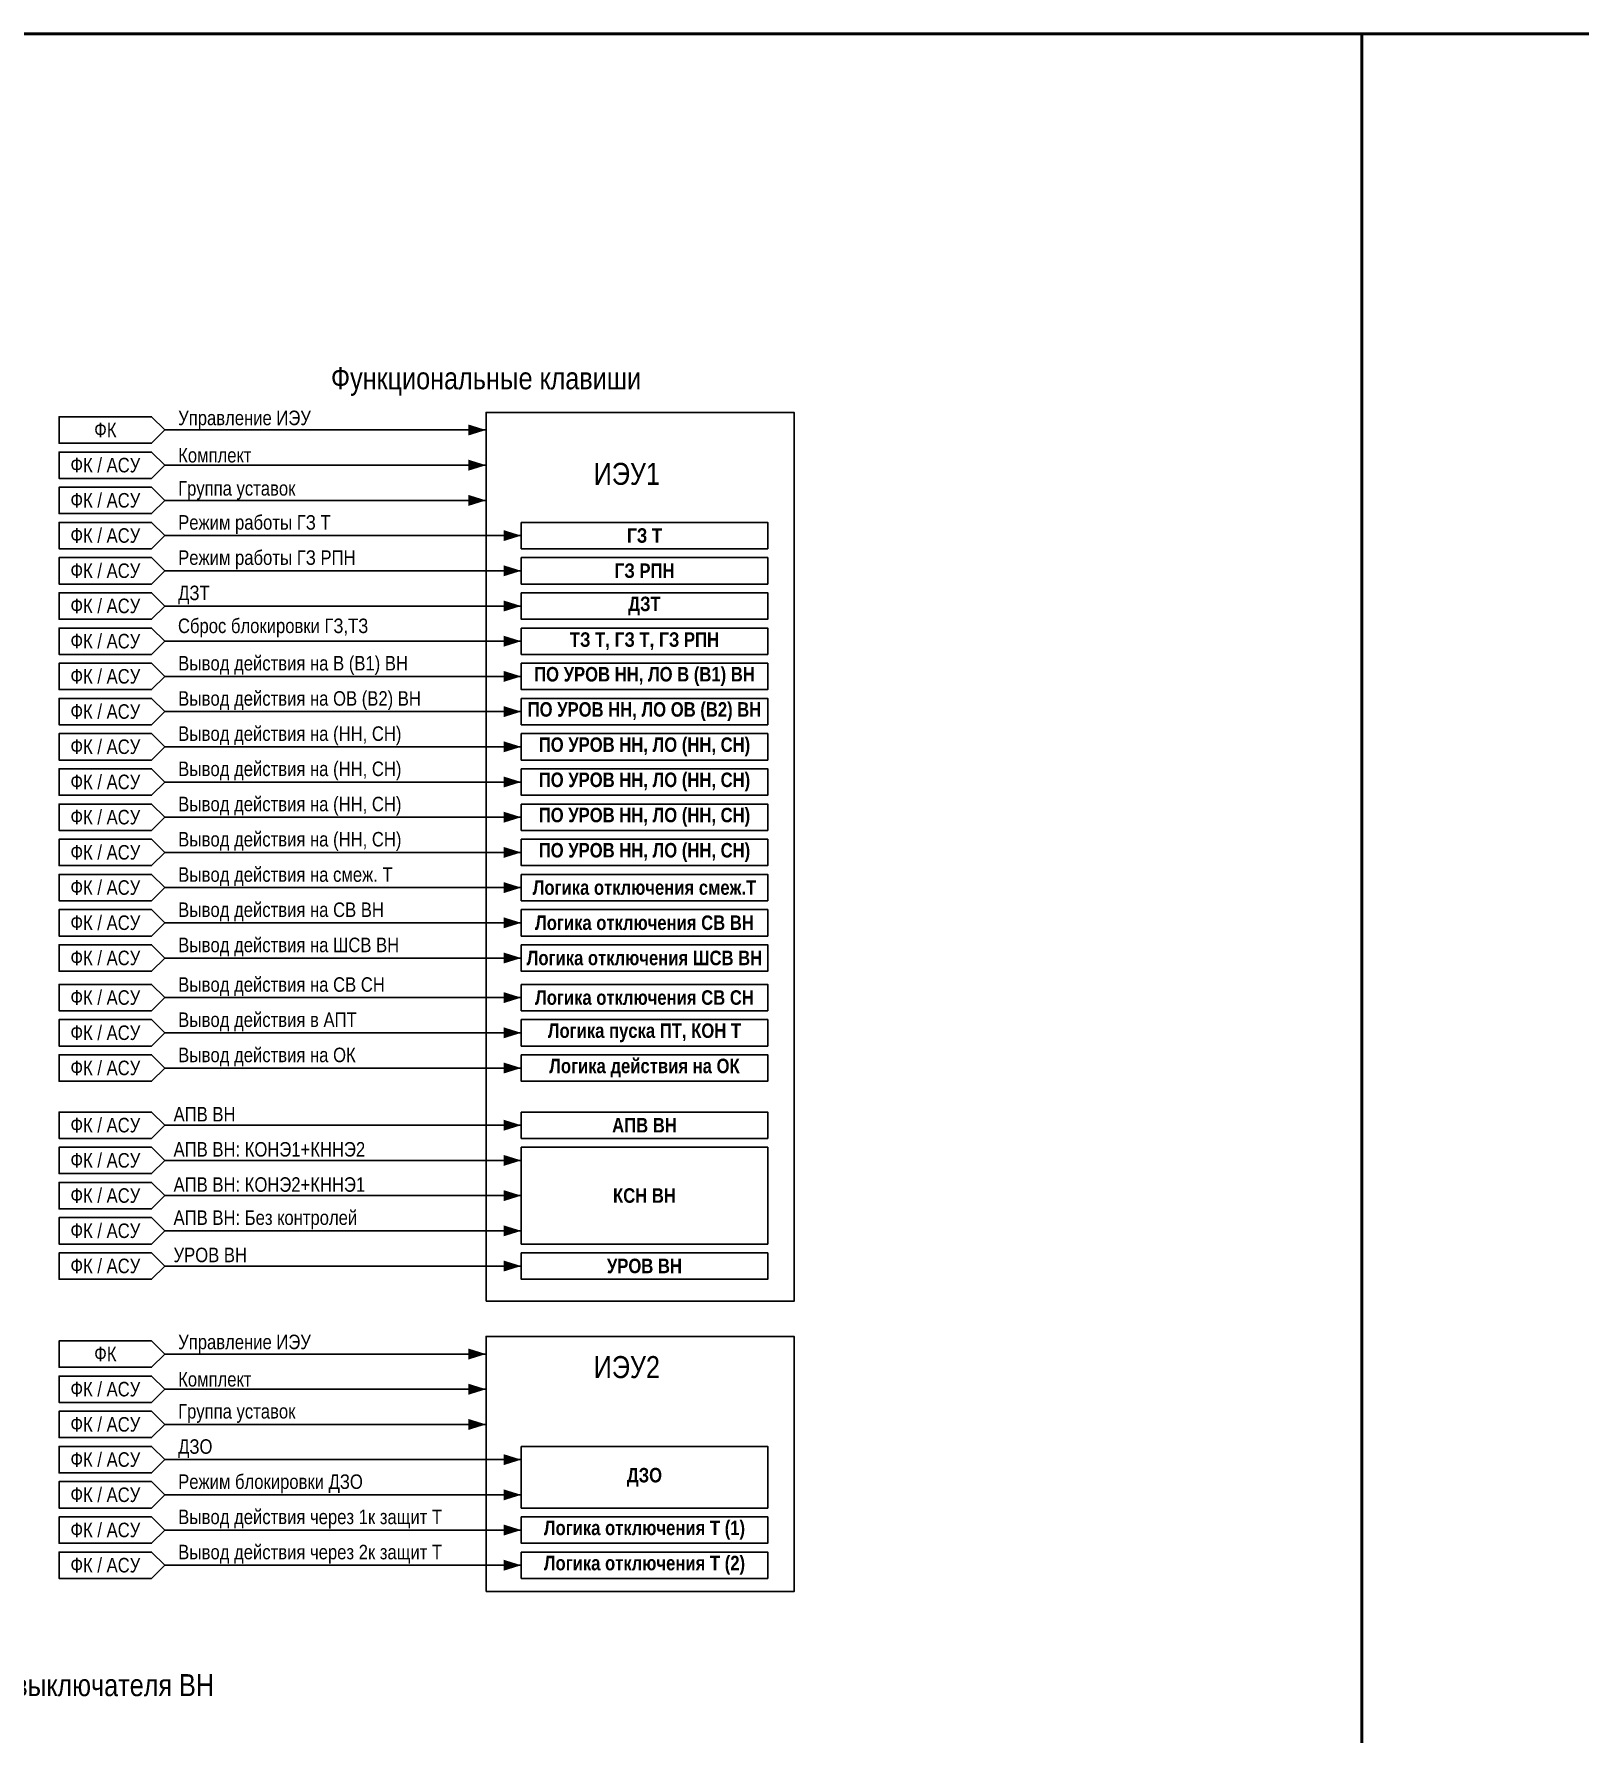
# Model space of a CAD drawing. Header units: millimetres. Extents: x 25558 to 49929, y 1902 to 19390.
# Drawn here: x 34052.3 to 34403.4, y 17598.9 to 17985 of the extents above; entities that cross this region are included whole.
import ezdxf

# ---------------------------------------------------------------- set-up
doc = ezdxf.new("R2010")
doc.units = ezdxf.units.MM
for name, color, linetype, lineweight in [('Основная', 7, 'Continuous', 30), ('Тонкая', 7, 'Continuous', 5), ('Цепь - ФК и АСУ', 132, 'Continuous', 30)]:
    doc.layers.add(name, color=color, linetype=linetype, lineweight=lineweight)
doc.styles.add('Narrow', font='ARIALN.TTF')

msp = doc.modelspace()

# ---------------------------------------------------------------- linework, layer by layer
at = {"layer": 'Основная', "ltscale": 0.3}
for points in [[(34155, 17697), (34225, 17697), (34225, 17899), (34155, 17899)], [(34155, 17631), (34225, 17631), (34225, 17689), (34155, 17689)]]:
    msp.add_lwpolyline(points, close=True, dxfattribs=at)
at = {"layer": 'Основная'}
for points in [[(34163, 17874), (34219, 17874), (34219, 17868), (34163, 17868)], [(34163, 17866), (34219, 17866), (34219, 17860), (34163, 17860)], [(34163, 17858), (34219, 17858), (34219, 17852), (34163, 17852)], [(34163, 17850), (34219, 17850), (34219, 17844), (34163, 17844)], [(34163, 17842), (34219, 17842), (34219, 17836), (34163, 17836)], [(34163, 17834), (34219, 17834), (34219, 17828), (34163, 17828)], [(34163, 17826), (34219, 17826), (34219, 17820), (34163, 17820)], [(34163, 17818), (34219, 17818), (34219, 17812), (34163, 17812)], [(34163, 17810), (34219, 17810), (34219, 17804), (34163, 17804)], [(34163, 17802), (34219, 17802), (34219, 17796), (34163, 17796)], [(34163, 17794), (34219, 17794), (34219, 17788), (34163, 17788)], [(34163, 17786), (34219, 17786), (34219, 17780), (34163, 17780)], [(34163, 17778), (34219, 17778), (34219, 17772), (34163, 17772)], [(34163, 17769), (34219, 17769), (34219, 17763), (34163, 17763)], [(34163, 17761), (34219, 17761), (34219, 17755), (34163, 17755)], [(34163, 17753), (34219, 17753), (34219, 17747), (34163, 17747)], [(34163, 17740), (34219, 17740), (34219, 17734), (34163, 17734)], [(34163, 17732), (34219, 17732), (34219, 17710), (34163, 17710)], [(34163, 17708), (34219, 17708), (34219, 17702), (34163, 17702)], [(34163, 17664), (34219, 17664), (34219, 17650), (34163, 17650)], [(34163, 17648), (34219, 17648), (34219, 17642), (34163, 17642)], [(34163, 17640), (34219, 17640), (34219, 17634), (34163, 17634)]]:
    msp.add_lwpolyline(points, close=True, dxfattribs=at)
at = {"layer": 'Тонкая', "color": 3, "lineweight": 50}
for points in [[(34354, 17145), (33760, 17145), (33760, 17985), (34354, 17985)], [(34948, 17145), (34354, 17145), (34354, 17985), (34948, 17985)]]:
    msp.add_lwpolyline(points, close=True, dxfattribs=at)
at = {"layer": 'Цепь - ФК и АСУ', "ltscale": 0.3}
for points in [[(34082, 17895), (34079, 17898), (34058, 17898), (34058, 17892), (34079, 17892), (34082, 17895)], [(34082, 17887), (34079, 17890), (34058, 17890), (34058, 17884), (34079, 17884), (34082, 17887)], [(34082, 17879), (34079, 17882), (34058, 17882), (34058, 17876), (34079, 17876), (34082, 17879)], [(34082, 17871), (34079, 17874), (34058, 17874), (34058, 17868), (34079, 17868), (34082, 17871)], [(34082, 17863), (34079, 17866), (34058, 17866), (34058, 17860), (34079, 17860), (34082, 17863)], [(34082, 17855), (34079, 17858), (34058, 17858), (34058, 17852), (34079, 17852), (34082, 17855)], [(34082, 17847), (34079, 17850), (34058, 17850), (34058, 17844), (34079, 17844), (34082, 17847)], [(34082, 17839), (34079, 17842), (34058, 17842), (34058, 17836), (34079, 17836), (34082, 17839)], [(34082, 17831), (34079, 17834), (34058, 17834), (34058, 17828), (34079, 17828), (34082, 17831)], [(34082, 17823), (34079, 17826), (34058, 17826), (34058, 17820), (34079, 17820), (34082, 17823)], [(34082, 17815), (34079, 17818), (34058, 17818), (34058, 17812), (34079, 17812), (34082, 17815)], [(34082, 17807), (34079, 17810), (34058, 17810), (34058, 17804), (34079, 17804), (34082, 17807)], [(34082, 17799), (34079, 17802), (34058, 17802), (34058, 17796), (34079, 17796), (34082, 17799)], [(34082, 17791), (34079, 17794), (34058, 17794), (34058, 17788), (34079, 17788), (34082, 17791)], [(34082, 17783), (34079, 17786), (34058, 17786), (34058, 17780), (34079, 17780), (34082, 17783)], [(34082, 17775), (34079, 17778), (34058, 17778), (34058, 17772), (34079, 17772), (34082, 17775)], [(34082, 17766), (34079, 17769), (34058, 17769), (34058, 17763), (34079, 17763), (34082, 17766)], [(34082, 17758), (34079, 17761), (34058, 17761), (34058, 17755), (34079, 17755), (34082, 17758)], [(34082, 17750), (34079, 17753), (34058, 17753), (34058, 17747), (34079, 17747), (34082, 17750)], [(34082, 17737), (34079, 17740), (34058, 17740), (34058, 17734), (34079, 17734), (34082, 17737)], [(34082, 17729), (34079, 17732), (34058, 17732), (34058, 17726), (34079, 17726), (34082, 17729)], [(34082, 17721), (34079, 17724), (34058, 17724), (34058, 17718), (34079, 17718), (34082, 17721)], [(34082, 17713), (34079, 17716), (34058, 17716), (34058, 17710), (34079, 17710), (34082, 17713)], [(34082, 17705), (34079, 17708), (34058, 17708), (34058, 17702), (34079, 17702), (34082, 17705)], [(34082, 17685), (34079, 17688), (34058, 17688), (34058, 17682), (34079, 17682), (34082, 17685)], [(34082, 17677), (34079, 17680), (34058, 17680), (34058, 17674), (34079, 17674), (34082, 17677)], [(34082, 17669), (34079, 17672), (34058, 17672), (34058, 17666), (34079, 17666), (34082, 17669)], [(34082, 17661), (34079, 17664), (34058, 17664), (34058, 17658), (34079, 17658), (34082, 17661)], [(34082, 17653), (34079, 17656), (34058, 17656), (34058, 17650), (34079, 17650), (34082, 17653)], [(34082, 17645), (34079, 17648), (34058, 17648), (34058, 17642), (34079, 17642), (34082, 17645)], [(34082, 17637), (34079, 17640), (34058, 17640), (34058, 17634), (34079, 17634), (34082, 17637)]]:
    msp.add_lwpolyline(points, dxfattribs=at)
at = {"layer": 'Цепь - ФК и АСУ'}
for points in [[(34082, 17895), (34155, 17895)], [(34082, 17887), (34155, 17887)], [(34082, 17879), (34155, 17879)], [(34082, 17871), (34163, 17871), (34163, 17871), (34163, 17871)], [(34082, 17863), (34163, 17863), (34163, 17863), (34163, 17863)], [(34082, 17855), (34163, 17855), (34163, 17855), (34163, 17855)], [(34082, 17847), (34163, 17847), (34163, 17847), (34163, 17847)], [(34082, 17839), (34163, 17839), (34163, 17839), (34163, 17839)], [(34082, 17831), (34163, 17831), (34163, 17831), (34163, 17831)], [(34082, 17823), (34163, 17823), (34163, 17823), (34163, 17823)], [(34082, 17815), (34163, 17815), (34163, 17815), (34163, 17815)], [(34082, 17807), (34163, 17807), (34163, 17807), (34163, 17807)], [(34082, 17799), (34163, 17799), (34163, 17799), (34163, 17799)], [(34082, 17791), (34163, 17791), (34163, 17791), (34163, 17791)], [(34082, 17783), (34163, 17783), (34163, 17783), (34163, 17783)], [(34082, 17775), (34163, 17775), (34163, 17775), (34163, 17775)], [(34082, 17766), (34163, 17766), (34163, 17766), (34163, 17766)], [(34082, 17758), (34163, 17758), (34163, 17758), (34163, 17758)], [(34082, 17750), (34163, 17750), (34163, 17750), (34163, 17750)], [(34082, 17737), (34163, 17737), (34163, 17737), (34163, 17737)], [(34082, 17729), (34163, 17729), (34163, 17729), (34163, 17729)], [(34082, 17721), (34163, 17721), (34163, 17721), (34163, 17721)], [(34082, 17713), (34163, 17713), (34163, 17713), (34163, 17713)], [(34082, 17705), (34163, 17705), (34163, 17705), (34163, 17705)], [(34082, 17685), (34155, 17685)], [(34082, 17677), (34155, 17677)], [(34082, 17669), (34155, 17669)], [(34082, 17661), (34163, 17661), (34163, 17661), (34163, 17661)], [(34082, 17653), (34163, 17653), (34163, 17653), (34163, 17653)], [(34082, 17645), (34163, 17645), (34163, 17645), (34163, 17645)], [(34082, 17637), (34163, 17637), (34163, 17637), (34163, 17637)]]:
    msp.add_lwpolyline(points, dxfattribs=at)
at = {"layer": 'Цепь - ФК и АСУ', "ltscale": 0.3}
for points in [[(34155, 17895, 0, 2.5, 0), (34151, 17895, 0, 0, 0)], [(34155, 17887, 0, 2.5, 0), (34151, 17887, 0, 0, 0)], [(34155, 17879, 0, 2.5, 0), (34151, 17879, 0, 0, 0)], [(34163, 17871, 0, 2.5, 0), (34159, 17871, 0, 0, 0)], [(34163, 17863, 0, 2.5, 0), (34159, 17863, 0, 0, 0)], [(34163, 17855, 0, 2.5, 0), (34159, 17855, 0, 0, 0)], [(34163, 17847, 0, 2.5, 0), (34159, 17847, 0, 0, 0)], [(34163, 17839, 0, 2.5, 0), (34159, 17839, 0, 0, 0)], [(34163, 17831, 0, 2.5, 0), (34159, 17831, 0, 0, 0)], [(34163, 17823, 0, 2.5, 0), (34159, 17823, 0, 0, 0)], [(34163, 17815, 0, 2.5, 0), (34159, 17815, 0, 0, 0)], [(34163, 17807, 0, 2.5, 0), (34159, 17807, 0, 0, 0)], [(34163, 17799, 0, 2.5, 0), (34159, 17799, 0, 0, 0)], [(34163, 17791, 0, 2.5, 0), (34159, 17791, 0, 0, 0)], [(34163, 17783, 0, 2.5, 0), (34159, 17783, 0, 0, 0)], [(34163, 17775, 0, 2.5, 0), (34159, 17775, 0, 0, 0)], [(34163, 17766, 0, 2.5, 0), (34159, 17766, 0, 0, 0)], [(34163, 17758, 0, 2.5, 0), (34159, 17758, 0, 0, 0)], [(34163, 17750, 0, 2.5, 0), (34159, 17750, 0, 0, 0)], [(34163, 17737, 0, 2.5, 0), (34159, 17737, 0, 0, 0)], [(34163, 17729, 0, 2.5, 0), (34159, 17729, 0, 0, 0)], [(34163, 17721, 0, 2.5, 0), (34159, 17721, 0, 0, 0)], [(34163, 17713, 0, 2.5, 0), (34159, 17713, 0, 0, 0)], [(34163, 17705, 0, 2.5, 0), (34159, 17705, 0, 0, 0)], [(34155, 17685, 0, 2.5, 0), (34151, 17685, 0, 0, 0)], [(34155, 17677, 0, 2.5, 0), (34151, 17677, 0, 0, 0)], [(34155, 17669, 0, 2.5, 0), (34151, 17669, 0, 0, 0)], [(34163, 17661, 0, 2.5, 0), (34159, 17661, 0, 0, 0)], [(34163, 17653, 0, 2.5, 0), (34159, 17653, 0, 0, 0)], [(34163, 17645, 0, 2.5, 0), (34159, 17645, 0, 0, 0)], [(34163, 17637, 0, 2.5, 0), (34159, 17637, 0, 0, 0)]]:
    msp.add_lwpolyline(points, format="xyseb", dxfattribs=at)

# ---------------------------------------------------------------- texts
at = {"layer": 'Основная', "style": 'Narrow'}
for s, insert, char_height, width, attachment_point in [('Функциональные клавиши', (34155, 17906), 5, 188.2306, 5), (' Управление ИЭУ', (34084, 17897.25), 3.3, 71.4983, 4), ('ФК', (34068.5, 17895), 3.3, 21, 5), (' Комплект', (34084, 17889.25), 3.3, 71.4983, 4), ('ФК / АСУ', (34068.5, 17887), 3.3, 21, 5), ('ИЭУ1', (34187, 17885), 5, 64, 5), (' Группа уставок', (34084, 17881.25), 3.3, 71, 4), ('ФК / АСУ', (34068.5, 17879), 3.3, 21, 5), (' Режим работы ГЗ Т', (34084, 17873.5), 3.3, 71.4983, 4), ('ФК / АСУ', (34068.5, 17871), 3.3, 21, 5), ('{\\fArial Narrow|b1|i0|c204|p34;\\C0;ГЗ Т}', (34191, 17871), 3.3, 56, 5), (' Режим работы ГЗ РПН', (34084, 17865.5), 3.3, 73.8439, 4), ('ФК / АСУ', (34068.5, 17863), 3.3, 21, 5), ('{\\fArial Narrow|b1|i0|c204|p34;\\C0;ГЗ РПН}', (34191, 17863), 3.3, 56, 5), (' ДЗТ', (34084, 17857.5), 3.3, 73.8439, 4), ('ФК / АСУ', (34068.5, 17855), 3.3, 21, 5), ('{\\fArial Narrow|b1|i0|c204|p34;\\C0;ДЗТ}', (34191, 17855), 3.3, 56, 5), ('Сброс блокировки ГЗ,ТЗ', (34085, 17850), 3.3, 73.8439, 4), ('ФК / АСУ', (34068.5, 17847), 3.3, 21, 5), ('{\\fArial Narrow|b1|i0|c204|p34;\\C0;ТЗ Т, ГЗ Т, ГЗ РПН}', (34191, 17847), 3.3, 56, 5), (' Вывод действия на В (В1) ВН', (34084, 17841.5), 3.3, 73.8439, 4), ('ФК / АСУ', (34068.5, 17839), 3.3, 21, 5), ('{\\fArial Narrow|b1|i0|c204|p34;\\C0;ПО УРОВ НН, ЛО В (В1) ВН}', (34191, 17839), 3.3, 56, 5), (' Вывод действия на ОВ (В2) ВН', (34084, 17833.5), 3.3, 73.8439, 4), ('ФК / АСУ', (34068.5, 17831), 3.3, 21, 5), ('{\\fArial Narrow|b1|i0|c204|p34;\\C0;ПО УРОВ НН, ЛО ОВ (В2) ВН}', (34191, 17831), 3.3, 56, 5), (' Вывод действия на (НН, СН)', (34084, 17825.5), 3.3, 73.8439, 4), ('ФК / АСУ', (34068.5, 17823), 3.3, 21, 5), ('{\\fArial Narrow|b1|i0|c204|p34;\\C0;ПО УРОВ НН, ЛО (НН, СН)}', (34191, 17823), 3.3, 56, 5), (' Вывод действия на (НН, СН)', (34084, 17817.5), 3.3, 73.8439, 4), ('ФК / АСУ', (34068.5, 17815), 3.3, 21, 5), ('{\\fArial Narrow|b1|i0|c204|p34;\\C0;ПО УРОВ НН, ЛО (НН, СН)}', (34191, 17815), 3.3, 56, 5), ('ФК / АСУ', (34068.5, 17807), 3.3, 21, 5), (' Вывод действия на (НН, СН)', (34084, 17809.5), 3.3, 73.8439, 4), ('{\\fArial Narrow|b1|i0|c204|p34;\\C0;ПО УРОВ НН, ЛО (НН, СН)}', (34191, 17807), 3.3, 56, 5), ('ФК / АСУ', (34068.5, 17799), 3.3, 21, 5), (' Вывод действия на (НН, СН)', (34084, 17801.5), 3.3, 73.8439, 4), ('{\\fArial Narrow|b1|i0|c204|p34;\\C0;ПО УРОВ НН, ЛО (НН, СН)}', (34191, 17799), 3.3, 56, 5), ('ФК / АСУ', (34068.5, 17791), 3.3, 21, 5), (' Вывод действия на смеж. Т', (34084, 17793.5), 3.3, 73.8439, 4), ('{\\fArial Narrow|b1|i0|c204|p34;\\C0;Логика отключения смеж.Т}', (34191, 17791), 3.3, 56, 5), (' Вывод действия на СВ ВН', (34084, 17785.5), 3.3, 73.8439, 4), ('ФК / АСУ', (34068.5, 17783), 3.3, 21, 5), ('{\\fArial Narrow|b1|i0|c204|p34;\\C0;Логика отключения СВ ВН}', (34191, 17783), 3.3, 56, 5), (' Вывод действия на ШСВ ВН', (34084, 17777.5), 3.3, 73.8439, 4), ('ФК / АСУ', (34068.5, 17775), 3.3, 21, 5), ('{\\fArial Narrow|b1|i0|c204|p34;\\C0;Логика отключения ШСВ ВН}', (34191, 17775), 3.3, 56, 5), (' Вывод действия на СВ СН', (34084, 17768.5), 3.3, 73.8439, 4), ('ФК / АСУ', (34068.5, 17766), 3.3, 21, 5), ('{\\fArial Narrow|b1|i0|c204|p34;\\C0;Логика отключения СВ СН}', (34191, 17766), 3.3, 56, 5), (' Вывод действия в АПТ', (34084, 17760.5), 3.3, 73.8439, 4), ('ФК / АСУ', (34068.5, 17758), 3.3, 21, 5), ('{\\fArial Narrow|b1|i0|c204|p34;\\C0;Логика пуска ПТ, КОН Т}', (34191, 17758), 3.3, 56, 5), (' Вывод действия на ОК', (34084, 17752.5), 3.3, 73.8439, 4), ('ФК / АСУ', (34068.5, 17750), 3.3, 21, 5), ('{\\fArial Narrow|b1|i0|c204|p34;\\C0;Логика действия на ОК}', (34191, 17750), 3.3, 56, 5), ('ФК / АСУ', (34068.5, 17737), 3.3, 21, 5), ('АПВ ВН', (34084, 17739.5), 3.3, 73.8439, 4), ('{\\fArial Narrow|b1|i0|c204|p34;\\C0;АПВ ВН}', (34191, 17737), 3.3, 56, 5), ('АПВ ВН: {\\C0;КОНЭ1+КННЭ2}', (34084, 17731.5), 3.3, 73.8439, 4), ('ФК / АСУ', (34068.5, 17729), 3.3, 21, 5), ('АПВ ВН:{\\C0; КОНЭ2+КННЭ1}', (34084, 17723.5), 3.3, 73.8439, 4), ('ФК / АСУ', (34068.5, 17721), 3.3, 21, 5), ('{\\fArial Narrow|b1|i0|c204|p34;\\C0;КСН ВН}', (34191, 17721), 3.3, 56, 5), ('АПВ ВН: Без контролей', (34084, 17715.5), 3.3, 73.8439, 4), ('ФК / АСУ', (34068.5, 17713), 3.3, 21, 5), ('УРОВ ВН', (34084, 17707.5), 3.3, 73.8439, 4), ('ФК / АСУ', (34068.5, 17705), 3.3, 21, 5), ('{\\fArial Narrow|b1|i0|c204|p34;\\C0;УРОВ ВН}', (34191, 17705), 3.3, 56, 5), (' Управление ИЭУ', (34084, 17687.25), 3.3, 71.4983, 4), ('ФК', (34068.5, 17685), 3.3, 21, 5), (' Комплект', (34084, 17679.25), 3.3, 71.4983, 4), ('ИЭУ2', (34187, 17682), 5, 64, 5), ('ФК / АСУ', (34068.5, 17677), 3.3, 21, 5), (' Группа уставок', (34084, 17671.5), 3.3, 71, 4), ('ФК / АСУ', (34068.5, 17669), 3.3, 21, 5), (' ДЗО', (34084, 17663.5), 3.3, 73.8439, 4), ('ФК / АСУ', (34068.5, 17661), 3.3, 21, 5), (' Режим блокировки ДЗО', (34084, 17655.5), 3.3, 73.8439, 4), ('{\\fArial Narrow|b1|i0|c204|p34;\\C0;ДЗО}', (34191, 17657), 3.3, 56, 5), ('ФК / АСУ', (34068.5, 17653), 3.3, 21, 5), (' Вывод действия через 1к защит Т', (34084, 17647.5), 3.3, 73.8439, 4), ('ФК / АСУ', (34068.5, 17645), 3.3, 21, 5), ('{\\fArial Narrow|b1|i0|c204|p34;\\C0;Логика отключения Т (1)}', (34191, 17645), 3.3, 56, 5), ('ФК / АСУ', (34068.5, 17637), 3.3, 21, 5), (' Вывод действия через 2к защит Т', (34084, 17639.5), 3.3, 73.8439, 4), ('{\\fArial Narrow|b1|i0|c204|p34;\\C0;Логика отключения Т (2)}', (34191, 17637), 3.3, 56, 5), ('Цепи УРОВ, СА, управления и контроля выключателя ВН', (34016, 17609), 5, 188.2306, 5)]:
    msp.add_mtext(s, dxfattribs=dict(at, insert=insert, char_height=char_height, width=width, attachment_point=attachment_point))

doc.saveas('drawing.dxf')
